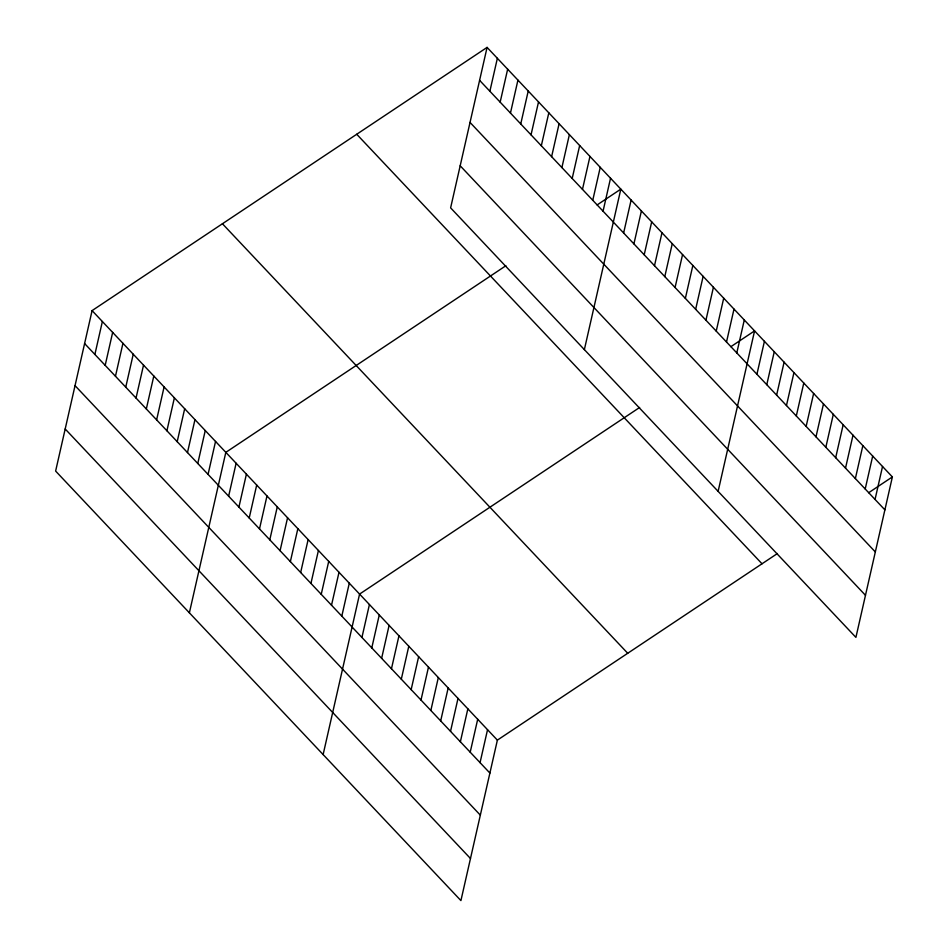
<?xml version="1.0" encoding="UTF-8"?>
<svg xmlns="http://www.w3.org/2000/svg" width="948" height="948" viewBox="0 0 948 948"><rect width="100%" height="100%" fill="white"/><g stroke="black" fill="none" stroke-linecap="round" stroke-linejoin="round"><path stroke-width="1.42" d="M487.082 47.4L450.62 207.873L855.914 637.388L892.376 476.927L487.082 47.4L92.086 310.612L55.624 471.073L460.918 900.6L497.38 740.127L777.431 553.514M94.883 354.445L102.372 321.514M105.181 365.347L112.658 332.416M115.466 376.249L122.944 343.318M125.752 387.163L133.241 354.22M136.038 398.065L143.527 365.122M146.324 408.967L153.813 376.024M156.621 419.869L164.099 386.926M166.907 430.771L174.385 397.828M177.193 441.673L184.682 408.742M187.479 452.575L194.968 419.644M197.777 463.477L205.254 430.546M208.062 474.379L215.54 441.448M189.375 612.823L225.825 452.35L505.877 265.736M228.634 496.195L236.123 463.252M238.92 507.097L246.409 474.154M249.217 517.999L256.695 485.056M259.503 528.901L266.981 495.958M269.789 539.803L277.278 506.872M280.075 550.705L287.564 517.774M290.361 561.607L297.85 528.676M300.658 572.509L308.136 539.578M310.944 583.423L318.421 550.48M321.23 594.325L328.719 561.382M331.516 605.227L339.005 572.284M341.813 616.129L349.291 583.186M323.126 754.561L359.576 594.088L639.627 407.474M361.935 637.459L369.424 604.528M489.879 91.245L497.368 58.302M371.782 647.899L379.271 614.956M500.165 102.147L507.654 69.204M381.629 658.327L389.107 625.384M510.462 113.049L517.94 80.106M391.465 668.755L398.954 635.824M520.748 123.951L528.226 91.008M401.312 679.183L408.789 646.252M531.034 134.853L538.523 101.922M411.159 689.623L418.637 656.68M541.32 145.755L548.809 112.824M420.995 700.051L428.484 667.108M551.618 156.657L559.095 123.726M430.842 710.479L438.32 677.547M561.903 167.559L569.381 134.628M440.678 720.907L448.167 687.975M572.189 178.473L579.666 145.53M450.525 731.346L458.014 698.403M582.475 189.375L589.964 156.432M460.373 741.774L467.85 708.843M592.761 200.277L600.25 167.334M470.208 752.202L477.697 719.271M603.058 211.179L610.536 178.236M480.055 762.642L487.533 729.699M584.371 349.611L620.822 189.138L597.121 204.934M623.63 232.983L631.119 200.052M633.916 243.885L641.405 210.954M644.202 254.787L651.691 221.856M654.499 265.689L661.977 232.758M664.785 276.603L672.262 243.66M675.071 287.505L682.56 254.562M685.357 298.407L692.846 265.464M695.654 309.309L703.132 276.366M705.94 320.211L713.417 287.268M716.226 331.113L723.703 298.182M726.512 342.015L734.001 309.084M736.797 352.917L744.287 319.986M718.122 491.36L754.572 330.888L730.872 346.684M756.931 374.259L764.42 341.316M766.778 384.687L774.255 351.744M776.625 395.115L784.103 362.183M786.461 405.554L793.95 372.611M796.308 415.982L803.785 383.039M806.144 426.41L813.633 393.479M815.991 436.838L823.48 403.907M825.838 447.278L833.316 414.335M835.674 457.706L843.163 424.763M845.521 468.134L852.999 435.203M855.369 478.574L862.846 445.631M865.204 489.002L872.693 456.059M875.051 499.43L882.529 466.499M868.676 492.723L892.376 476.927M479.593 80.343L884.887 509.858M470.03 122.422L875.336 551.949M460.183 165.782L865.477 595.308M356.732 134.261L762.026 563.787M222.424 223.752L627.73 653.279M92.086 310.612L497.38 740.127M84.597 343.543L489.903 773.07M75.034 385.635L480.34 815.15M65.187 428.994L470.481 858.509"/></g></svg>
